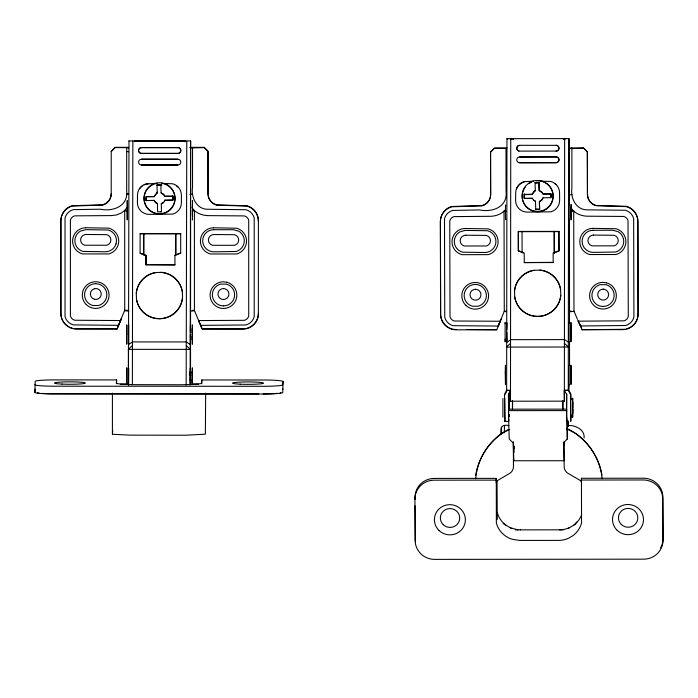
<?xml version="1.0" encoding="UTF-8"?>
<svg xmlns="http://www.w3.org/2000/svg" width="698" height="698" viewBox="0 0 698 698"><rect width="100%" height="100%" fill="white"/><g stroke="black" fill="none" stroke-linecap="round" stroke-linejoin="round"><path stroke-width="1.05" d="M127.664 206.652L124.706 210.491L124.715 310.531A7.748 0.619 0 0 0 128.545 311.072L128.816 311.081M128.65 147.357L115.1 147.304L111.2 151.475L115.074 147.618L126.696 147.627L126.67 190.414C128.58 206.05 113.355 211.895 100.189 209.208L73.316 209.644A11.726 11.692 4.4 0 0 65.027 217.907L65.036 316.622A11.735 11.692 4.4 0 0 73.325 324.893L118.52 325.338L124.733 310.226L127.743 310.531M128.982 141.171L128.441 385.069M134.644 141.685L134.784 140.909L134.793 141.694M145.018 255.136L140.115 253.252L140.106 233.69L180.686 233.708L140.106 233.69M143.5 254.334L143.526 233.743M143.963 255.416L143.971 233.751M174.936 255.285L180.677 253.034L174.936 255.285L174.954 264.865L145.987 264.847L145.969 255.276L140.115 253.252M145.987 264.847L145.969 255.276M175.826 254.342L175.844 233.751M180.695 253.269L180.686 233.708M184.987 141.711L185.127 140.935M185.136 141.711L185.144 140.926L134.793 140.917M190.624 201.164L190.624 140.935L190.144 385.087M190.327 377.505L190.388 367.82L190.414 375.751M190.362 373.194L190.38 371.449L190.327 380.009M190.432 380.009L190.441 377.496M190.537 367.846L190.545 343.878M190.554 325.364L190.615 219.373M192.255 377.505L192.255 375.001M192.264 334.569L192.273 332.065M192.395 210.299L192.456 200.614L192.491 208.597M192.378 337.073L192.36 334.377M192.508 212.803L192.491 210.098M201.809 383.83L201.809 379.965L263.765 380A19.361 1.501 0 0 1 283.013 381.509L282.751 392.529A19.361 1.501 0 0 1 263.268 394.021L54.147 393.925A19.361 1.501 0 0 1 34.9 392.416L35.162 381.387A19.361 1.501 0 0 1 54.645 379.895L116.61 379.921L116.61 383.787M505.003 417.613L504.846 421.383L504.514 394.379L506.635 390.383L506.949 138.684L512.419 138.675M508.947 409.272L508.79 401.184L508.711 408.915M523.291 252.877L518.317 250.756L518.317 231.431L558.897 231.387L558.967 250.957L554.186 252.842M518.387 251.001L518.317 231.431M553.235 262.561L524.268 262.588L524.198 253.008L518.317 250.756M558.967 250.957L558.897 231.387M510.447 401.21L564.359 401.158L564.647 138.623L510.744 138.675L510.482 401.219L510.474 390.365L506.582 390.374L507.123 390.409M563.111 138.632L568.591 138.623L568.277 390.313L570.458 394.318L570.772 421.313L570.955 415.188M186.157 385.017L186.767 141.197M190.345 332.065L190.397 324.893M190.353 375.803L190.353 374.355M192.491 211.607L192.456 219.983L192.421 211.607M192.421 208.597L192.456 204.296L192.491 207.201M192.29 332.876L192.325 324.893L192.36 332.876M192.343 378.805L192.308 383.115L192.282 380.209M192.36 335.878L192.325 344.254L192.29 335.878M508.894 408.478L508.886 405.032M564.141 442.733L564.141 445.237M564.316 444.984L564.316 442.48M570.694 376.178L570.702 374.896M570.973 210.229L571.121 219.966L571.2 213.483M571.252 214.251L571.104 204.514L571.112 216.912L571.191 214.6M571.156 377.382L570.964 365.185L570.99 384.546L571.086 376.178M572.482 405.241L572.665 413.565L572.753 410.668M572.831 410.267L572.657 401.943L572.561 404.849M501.181 434.331C500.806 428.677 500.536 423.738 508.842 425.614M508.842 402.013L508.781 401.315L508.685 408.775M570.781 207.271C573.817 213.108 580.614 215.918 586.922 216.197L623.715 216.441A6.09 6.064 13.5 0 1 628.025 220.725L628.27 316.543A6.09 6.073 13.5 0 1 623.977 320.836L578.014 321.176L580.448 325.975L625.626 325.504A11.735 11.692 13.5 0 0 633.906 317.224L633.653 218.5A11.726 11.692 13.5 0 0 625.338 210.246L587.454 209.854C575.998 210.046 570.336 198.04 571.898 188.006L571.889 147.95L583.502 147.932L587.384 151.789L587.489 194.262A11.622 11.578 13.5 0 0 596.127 205.439L626.376 206.311A15.487 15.443 13.5 0 1 637.893 221.222L638.129 313.882A15.487 15.443 13.5 0 1 626.682 328.81M126.835 384.301L126.8 367.776L126.748 384.301M132.856 141.171L132.367 384.65L178.348 384.755A23.845 1.85 0 0 0 188.495 384.589L192.962 384.38A23.845 1.85 0 0 0 201.53 383.385L201.809 379.965M190.353 374.398L190.38 371.493M190.423 384.345L190.414 377.304M190.406 381.413L190.414 380.209M200.343 323.444L200.736 325.373L245.923 324.963A11.735 11.692 4.4 0 0 254.22 316.691L254.212 217.985A11.726 11.692 4.4 0 0 245.914 209.714L208.021 209.269C196.574 209.452 190.929 197.429 192.517 187.404L192.552 147.348L204.174 147.339L208.039 151.204L208.048 193.669A11.622 11.578 4.4 0 0 216.659 204.863L246.909 205.779A15.487 15.443 4.4 0 1 258.391 220.699L258.373 313.672A15.487 15.443 4.4 0 1 242.887 329.107L202.228 329.09L198.441 320.574L244.405 320.312A6.09 6.073 4.4 0 0 248.715 316.019L248.706 220.21A6.09 6.073 4.4 0 0 244.405 215.918L207.603 215.621C201.687 215.307 195.196 212.899 192.063 207.594M192.482 213.003L192.456 215.909L192.421 213.012M192.29 331.471L192.325 328.566L192.36 331.471M192.282 374.398L192.316 371.493L192.343 374.398M192.351 337.282L192.325 340.188L192.29 337.282M192.351 384.345L192.316 367.82L192.343 375.803M508.886 409.473L508.894 408.033M506.861 329.674L507.088 322.842M512.428 400.661L512.411 409.229M514.068 446.127L513.99 452.461M562.771 400.643L562.745 409.211M570.694 376.388L570.624 380.279M570.868 373.16L570.973 368.858L571.069 371.772M572.552 406.245L572.648 398.069L572.84 407.763M572.761 409.264L572.665 417.439L572.482 407.745M172.921 199.925L172.807 196.094L164.937 196.26L172.825 196.356L172.982 198.058M508.624 419.175L509.226 439.051L513.239 442.994L513.868 460.759L564.211 460.741L563.565 442.672L567.308 439.033L567.387 424.96A65.909 1.256 90 0 1 567.334 421.749M504.296 432.76L504.506 425.859M190.345 378.761L190.336 384.345M508.894 416.741L508.921 414.507M513.972 446.179L513.894 448.718L513.815 446.406M571.034 209.95L571.104 207.638L571.2 212.279M569.367 384.45L568.844 390.348L570.99 394.344L570.99 399.78M571.077 377.583L570.981 380.48L570.868 374.66M128.746 368.108L128.676 384.301M566.776 421.086L566.567 409.141L508.493 409.168L508.589 421.121M475.687 478.802C477.179 458.542 489.935 438.972 508.092 429.715M505.256 339.045L505.125 341.872L505.099 322.511L505.204 323.811M512.602 402.17L512.559 408.897M562.937 402.153L562.893 408.932M570.851 414.612L570.728 417.439L570.711 398.078L570.807 399.378M501.269 434.531L501.339 427.089M513.859 447.095L513.78 448.683L513.693 446.013M566.671 421.103L566.567 409.141M524.224 196.33L524.277 198.267L532.312 198.354L524.407 198.537L524.224 193.704M551.045 197.613L550.853 193.782L542.983 193.965L550.949 194.053L551.15 194.951M145.865 200.239L145.865 198.947M190.406 343.922L190.336 334.569M505.692 219.006C505.404 224.093 505.361 200.518 505.684 205.596M128.729 324.867L128.711 343.896M190.537 200.614L190.502 219.652M112.71 430.448L112.413 434.139L112.936 434.296L129.706 435.133L185.825 435.229L205.36 434.182L205.657 393.149M566.793 394.108L566.619 409.211M117.028 329.055L121.373 318.602L117.028 329.055L76.361 329.037A15.487 15.443 4.4 0 1 60.874 313.585L60.866 220.934A15.487 15.443 4.4 0 1 72.348 206.023L102.597 205.125A11.622 11.578 4.4 0 0 111.209 193.948L111.226 151.161M258.365 221.013A15.487 15.443 4.4 0 0 246.883 206.093L216.633 205.177A11.622 11.578 4.4 0 1 208.021 193.983L208.021 151.518L204.174 147.339M190.502 311.099A7.748 0.619 0 0 0 194.419 310.558L202.228 329.09M34.9 392.416L35.162 389.109M116.61 379.921L116.339 383.342A23.845 1.85 0 0 0 131.599 384.642L132.367 384.65M283.013 381.509L282.751 384.807A19.361 1.501 0 0 1 263.268 386.299L54.147 386.203A19.361 1.501 0 0 1 34.9 384.694M660.561 547.965A19.361 18.855 4.6 0 0 663.1 538.533L662.873 497.046A19.361 18.855 4.6 0 0 643.408 478.209L581.46 478.27L581.547 522.985A23.845 23.217 4.6 0 1 573.137 535.523L568.696 538.184A23.845 23.217 4.6 0 1 558.575 540.4L519.539 540.435L511.826 539.196A23.845 23.217 4.6 0 1 496.365 523.064L496.278 478.357L434.322 478.418A19.361 18.855 4.6 0 0 415.066 497.299L415.074 499.428M520.394 529.869L520.438 529.346M568.041 425.85L568.434 421.042L568.469 426.548M504.794 421.374L508.72 421.374L508.397 394.379L510.526 390.374L506.635 390.383M508.781 393.576L508.537 409.237M173.043 198.799L172.886 199.96L164.937 200.134L163.698 202.237L161.299 203.72L161.491 211.808L157.617 211.843L157.416 203.589L154.537 201.233L155.514 202.682L157.416 203.589M569.228 219.713L569.21 204.75M569.106 384.223L569.088 365.516M507.114 341.54L506.861 332.178M504.776 398.139L504.846 417.177M502.909 417.177L502.892 398.479M146.17 196.932L146.275 200.806L146.118 196.67L153.996 196.504C158.847 190.694 158.385 190.816 154.022 196.766L146.118 196.67M498.25 326.062L501.007 319.309L498.25 326.062L453.063 325.669A11.735 11.692 13.5 0 1 444.748 317.416L444.495 218.692A11.726 11.692 13.5 0 1 452.766 210.412L479.631 209.941C492.805 212.611 508.013 206.748 506.067 191.112L505.989 148.316L494.367 148.325L490.511 152.19L490.615 194.663A11.622 11.578 13.5 0 1 482.039 205.858L451.789 206.8A15.487 15.443 13.5 0 0 440.351 221.72L440.586 314.388A15.487 15.443 13.5 0 0 456.108 329.814L496.767 329.779L504.279 311.229A7.748 0.611 -0.1 0 0 506.443 311.666M490.511 152.19L494.446 148.02L507.062 148.02M496.767 329.779L466.883 329.5M580.029 324.046L581.949 329.692L622.607 329.648A15.487 15.443 13.5 0 0 638.051 314.187L637.824 221.528A15.487 15.443 13.5 0 0 626.307 206.617L596.057 205.744A11.622 11.578 13.5 0 1 587.419 194.568L587.306 152.094L583.502 147.932M569.969 311.692A7.748 0.611 -0.1 0 0 573.974 311.16L577.429 319.239M580.448 325.975L577.874 320.155M581.949 329.692L622.677 329.343A15.487 15.443 13.5 0 0 624.701 329.212M532.146 194.489C533.132 190.973 538.411 187.212 532.146 194.489L524.294 194.672M550.931 197.647L542.992 197.831L541.753 199.933L539.353 201.425L539.624 209.513L538.891 209.679M164.623 201.277L164.937 200.134M505.064 394.414L507.193 390.409M510.639 391.203L508.929 394.405L508.947 407.449M568.006 528.587L574.009 524.992L577.159 521.694M510.491 343.285L506.521 347.081L568.346 347.019L564.368 343.233M132.367 345.554L128.388 349.349L128.415 385.069M500.283 321.255L454.328 321.01A6.09 6.073 13.5 0 1 450.009 316.718L449.765 220.908A6.09 6.064 13.5 0 1 454.058 216.616L490.851 216.293C496.217 216.083 501.469 213.981 505.212 210.081M163.725 202.499L161.299 203.72M126.713 210.491L124.706 210.491L121.635 212.838L116.575 214.923L111.514 215.586L74.712 215.848A6.09 6.073 4.4 0 0 70.411 220.14L70.419 315.941A6.09 6.073 4.4 0 0 74.73 320.242L120.693 320.548M506.87 342.343L510.709 339.664L564.603 339.612L568.591 342.282M574.009 524.992L575.763 523.98M280.177 392.878L280.814 392.52M509.191 429.558L501.967 433.362A65.839 64.103 4.6 0 0 475.757 475.164M539.528 209.243L535.654 209.287L539.624 209.513L539.449 201.696L541.857 200.204L542.992 197.831M558.889 250.713L553.165 252.981L553.156 262.317L524.268 262.588M148.081 183.906L146.091 184.22A11.543 11.517 -5.7 0 0 144.198 184.909M190.641 147.915L204.148 147.653M189.812 194.349L192.535 193.974M568.922 148.639L583.423 148.238M569.149 194.951L571.924 194.585M94.413 288.702L96.15 288.571A5.444 5.427 4.4 0 1 101.236 293.989A5.444 5.427 4.4 0 1 96.15 299.407L94.413 299.276M535.165 182.998L538.935 182.544L535.061 182.684L539.03 182.815L539.205 190.633L542.616 193.18M570.484 311.011L571.104 310.95M160.697 211.599L161.491 211.808M189.804 147.435L192.552 147.348M569.123 148.037L571.889 147.95M157.216 193.215L157.024 184.97L161.814 184.935M164.492 195.475L161.081 192.918L160.889 184.839L156.588 185.267M127.027 383.9L122.839 384.066A65.839 5.104 0 0 0 120.553 384.197M159.432 272.534L161.666 272.456M192.308 310.296L193.233 310.261M524.277 198.267L524.172 194.402L532.042 194.219M154.563 201.495L154.153 200.37L146.222 200.535L146.17 198.607M152.208 200.675L154.153 200.37M164.964 200.396L172.912 200.23M263.146 393.873L267.788 393.829A17.406 1.352 0 0 0 277.586 393.306M506.294 311.229L504.279 311.229L504.026 211.18L506.033 211.18M496.13 480.119L434.182 480.18A19.361 18.855 4.6 0 0 414.926 499.061L415.153 540.54A19.361 18.855 4.6 0 0 434.61 559.377L643.704 559.168A19.361 18.855 4.6 0 0 662.96 540.296L662.734 498.808A19.361 18.855 4.6 0 0 643.268 479.971L581.312 480.032M128.737 140.909L190.388 140.935M134.766 141.153L185.127 141.057M519.67 156.98L556.062 156.945A2.905 2.897 -17 0 1 558.967 159.842A2.905 2.897 -17 0 1 556.062 162.739L519.67 162.782A2.905 2.897 -17 0 1 516.764 159.886A2.905 2.897 -17 0 1 519.67 156.98L556.044 156.867A2.905 2.897 -17 0 1 558.95 159.763A2.905 2.897 -17 0 1 556.044 162.669L519.644 162.704M141.476 159.161L177.877 159.179M141.467 164.955L177.877 164.972A2.905 2.897 -5.7 0 0 180.791 162.145A2.905 2.897 -5.7 0 0 177.885 159.249L141.485 159.231A2.905 2.897 -5.7 0 0 138.579 162.128A2.905 2.897 -5.7 0 0 141.476 165.033L177.877 165.042M533.604 181.166L524.242 181.646A11.543 11.517 -17 0 0 515.691 192.779L515.613 200.509A11.613 11.596 -17 0 0 527.226 212.096L550.897 211.817A11.761 11.735 -17 0 0 559.613 200.466L559.56 192.735A11.7 11.683 -17 0 0 550.888 181.463L541.029 181.166M156.483 183.443L146.065 183.906A11.543 11.517 -5.7 0 0 137.497 195.03L137.419 202.76A11.613 11.596 -5.7 0 0 149.023 214.365L172.694 214.112A11.761 11.735 -5.7 0 0 181.419 202.778L181.375 195.047A11.7 11.683 -5.7 0 0 172.703 183.766L161.788 183.443M571.706 211.11L573.712 211.11L573.974 311.16M518.387 231.675L558.967 231.631M145.961 264.612L174.954 264.865M117.055 328.741L76.387 328.723A15.487 15.443 4.4 0 1 74.363 328.592M202.246 328.775L242.913 328.793A15.487 15.443 4.4 0 0 245.94 328.496M190.362 372.4L192.29 372.4M568.844 390.348L564.228 390.313L564.359 401.158M568.32 390.313L564.429 390.322L566.567 394.326L566.61 412.134M258.801 393.873L49.654 393.724A17.406 1.352 0 0 1 41.88 393.367M508.449 410.616L566.532 410.599M567.631 425.553C575.039 424.89 584.915 429.314 584.113 438.056M515.394 529.878L563.426 529.826M538.76 209.304L535.759 209.557L535.479 201.294L533.542 200.125L535.479 201.294M192.395 210.517L194.41 210.517L194.419 310.558M192.081 383.935L196.155 384.101A65.839 5.104 0 0 1 198.415 384.24M568.591 138.623L569.332 138.666L569.463 142.54L569.472 205.325M564.752 138.632L565.502 138.928M513.571 138.728L513.047 138.693L513.187 139.478M510.849 138.684L511.599 138.989M506.949 138.684L507.725 138.989M566.898 421.313L566.785 420.65M126.862 310.27L127.647 310.313M128.467 194.184L126.696 193.948L128.476 194.358M126.696 151.483L128.537 151.745M126.696 147.627L128.694 147.924M160.915 185.11L157.024 184.97M518.038 529.878L510.229 527.714L503.118 523.535M538.935 182.544L539.109 190.353L541.569 191.732L543.088 194.236M550.923 194.768L551.097 196.487M566.951 428.485C586.329 437.402 600.332 457.478 602.121 478.68M566.724 428.825L575.274 433.292A65.839 64.103 4.6 0 1 601.946 475.033M172.86 197.072L173.069 199.061M510.229 527.714L511.791 528.656M124.706 210.491L124.951 210.656A7.748 0.619 0 0 0 126.931 210.936M190.266 344.611L186.34 341.941L132.428 341.915L128.537 344.585L128.388 349.349L190.222 349.375L186.253 345.58M504.026 211.18L504.244 211.337A7.748 0.611 -0.1 0 0 504.986 211.485M533.638 200.396L532.208 198.084M164.955 196.531L163.524 194.027L161.081 192.918M580.527 325.669L581.643 328.453M550.862 193.817L551.036 194.986M569.062 322.773L569.036 341.811M172.807 196.19L172.912 197.298M172.764 195.545L172.825 196.356M508.842 393.942L509.034 403.261A65.909 1.256 90 0 0 509.086 409.176M570.615 369.12L570.694 373.177M567.308 439.033L566.689 417.884M535.061 182.684L535.34 190.938M508.572 414.211L508.615 416.959M581.46 478.27L581.486 482.728L581.181 481.323L580.09 480.364L568.172 473.427A8.21 7.992 4.6 0 1 564.15 466.578L564.01 441.694M513.318 441.747L513.458 466.622A8.21 7.992 4.6 0 1 509.514 473.48L497.665 480.442L496.583 481.411L496.295 482.807L496.278 478.357M497.046 480.425L497.264 519.6M415.109 505.806L415.293 538.777A19.361 18.855 4.6 0 0 415.546 541.735M192.264 384.345L192.273 378.813M571.156 372.374L571.165 374.878M570.694 373.386L570.702 374.678M554.256 231.378L554.299 253.008M522.043 231.291L522.095 252.955M490.581 151.885L490.694 194.358A11.622 11.578 13.5 0 1 482.109 205.552L451.868 206.486A15.487 15.443 13.5 0 0 440.421 221.414L440.656 314.083A15.487 15.443 13.5 0 0 448.43 327.449M569.489 219.251L569.516 323.095M569.533 341.61L569.559 365.578M563.696 138.658L563.487 139.426M563.522 138.649L563.661 139.434M513.501 138.719L513.571 139.495M513.362 138.71L513.466 139.495M513.222 138.701L513.327 139.487M192.517 207.795L192.517 210.299M192.421 210.107L192.404 212.803M192.386 332.065L192.386 334.569M192.369 374.992L192.369 377.496M192.29 334.377L192.264 337.082M192.273 377.304L192.255 380.009M127.298 210.273L127.245 200.588L127.237 219.957L127.184 210.273M126.862 334.543L126.8 324.867L126.792 344.227L126.739 334.543M175.713 233.717L175.713 255.372M112.413 393.122L112.413 434.139M94.387 299.233A5.444 5.427 4.4 0 1 94.387 288.745M139.617 188.739A11.543 11.517 -5.7 0 1 142.462 185.904M136.293 293.308A23.235 23.191 -5.7 0 1 155.602 272.665M162.66 272.578A23.235 23.191 -5.7 0 1 182.335 291.729M182.536 297.653A23.235 23.191 -5.7 0 1 136.485 299.241M111.235 193.634A11.622 11.578 4.4 0 1 102.623 204.819L72.365 205.709A15.487 15.443 4.4 0 0 60.892 220.62L60.901 313.28A15.487 15.443 4.4 0 0 62.968 321.001M194.41 210.517A7.748 0.619 0 0 1 192.107 210.953M72.383 328.2A15.487 15.443 4.4 0 1 69.53 327.126M68.64 326.655A15.487 15.443 4.4 0 1 63.509 321.857M258.4 313.358A15.487 15.443 4.4 0 1 250.661 326.725M249.771 327.205A15.487 15.443 4.4 0 1 246.918 328.269M176.419 185.79A11.7 11.683 -5.7 0 1 177.981 187.099M282.385 388.838A19.361 1.501 0 0 1 283.013 389.231M39.132 393.087A17.406 1.352 0 0 1 37.422 392.765M162.206 183.347A15.487 15.478 -5.3 0 1 174.509 202.577A15.487 15.478 -5.3 0 1 154.258 213.143A15.487 15.478 -5.3 0 1 145.489 192.072M145.943 191.173A15.487 15.478 -5.3 0 1 154.223 184.063M155.174 183.749A15.487 15.478 -5.3 0 1 157.163 183.304M581.626 514.845A23.845 23.217 4.6 0 1 575.955 523.291M569.551 527.618A23.845 23.217 4.6 0 1 559.43 529.834M513.702 460.514A8.21 7.992 4.6 0 1 513.44 461.151M505.78 525.027A23.845 23.217 4.6 0 1 497.22 512.506M509.174 416.61A65.909 1.256 90 0 1 509.156 414.804M556.044 145.271A2.905 2.897 -17 0 1 558.95 148.168A2.905 2.897 -17 0 1 556.062 151.143M514.539 291.057A23.235 23.182 -17 0 1 533.839 270.388M560.581 289.408A23.235 23.182 -17 0 0 539.894 270.17L533.795 270.266A23.235 23.182 -17 0 0 514.505 290.935L514.749 297.104A23.235 23.182 -17 0 0 560.791 295.455L560.546 289.286A23.235 23.182 -17 0 0 539.859 270.047M560.756 295.333A23.235 23.182 -17 0 1 514.714 296.982M516.485 189.158A11.543 11.517 -17 0 1 519.172 184.953M519.905 184.272A11.543 11.517 -17 0 1 524.338 181.96M518.919 151.082A2.905 2.897 -17 0 1 519.67 145.385M554.666 183.487A11.7 11.683 -17 0 1 556.227 184.796M456.187 329.508A15.487 15.443 13.5 0 1 453.159 329.212M452.173 328.985A15.487 15.443 13.5 0 1 449.329 327.92M573.712 211.11A7.748 0.611 -0.1 0 1 571.348 211.546M545.112 182.719A15.487 15.469 -20.3 0 1 552.022 202.184A15.487 15.469 -20.3 0 1 533.394 211.18A15.487 15.469 -20.3 0 1 522.436 193.669M522.645 192.683A15.487 15.469 -20.3 0 1 525.184 187.195M528.787 183.661A15.487 15.469 -20.3 0 1 531.431 182.161M536.308 180.895A15.487 15.469 -20.3 0 1 540.348 181.061M541.343 181.262A15.487 15.469 -20.3 0 1 544.213 182.265M505.282 372.418L505.483 384.615L505.457 365.255L505.282 372.418M570.781 329.604L570.964 341.802L570.938 322.441L570.781 329.604M570.842 330.66C570.955 354.741 571.217 313.123 570.842 330.66M495.467 244.562C494.193 249.099 489.778 252.484 485.058 252.493L462.6 252.196A11.133 11.089 13.6 0 1 459.869 231.876L465.208 230.41L487.666 230.733A11.133 11.098 13.3 0 1 495.571 244.317L495.467 244.562M116.016 243.855C114.725 248.392 110.301 251.769 105.581 251.769L83.123 251.437A11.133 11.089 4.5 0 1 80.436 231.117L85.784 229.659L108.242 230.017A11.133 11.098 4.8 0 1 116.121 243.611L116.016 243.855M603.212 306.448L600.193 306.108A11.133 11.098 13.4 0 1 600.14 284.671L605.899 284.662A11.133 11.098 13.4 0 1 605.951 306.099L603.212 306.448M223.622 305.881L220.603 305.541A11.133 11.098 4.2 0 1 220.603 284.103L226.361 284.103A11.133 11.098 4.2 0 1 226.37 305.541L223.622 305.881M475.242 284.418L472.363 284.801A11.133 11.098 13.6 0 0 472.415 306.23L478.182 306.23A11.133 11.098 13.6 0 0 478.121 284.793L475.242 284.418M95.687 283.676L92.808 284.051A11.133 11.098 4.5 0 0 92.808 305.488L98.575 305.488A11.133 11.098 4.5 0 0 98.566 284.051L95.687 283.676M464.981 228.49L461.884 228.9A13.384 13.341 13.5 0 0 461.954 254.674L488.234 254.648A13.384 13.341 13.5 0 0 488.172 228.874L464.981 228.49M465.775 235.217L464.205 235.427A5.488 5.471 13.5 0 0 464.231 246.001L486.436 245.975A5.488 5.471 13.5 0 0 486.41 235.401L465.775 235.217M592.759 228.359L589.662 228.769A13.384 13.341 13.5 0 0 589.723 254.543L616.011 254.517A13.384 13.341 13.5 0 0 615.95 228.743L592.759 228.359M592.986 230.279L590.325 230.628A11.133 11.098 13.8 0 0 582.49 244.23C583.772 248.854 588.205 252.397 593.038 252.379L615.496 252.039A11.133 11.089 13.4 0 0 618.131 231.71L612.783 230.261L592.986 230.279M593.544 235.086L591.983 235.296A5.488 5.471 13.5 0 0 592.009 245.871L614.205 245.844A5.488 5.471 13.5 0 0 614.179 235.27L593.544 235.086M475.486 289.277L474.108 289.461A5.444 5.427 13.5 0 0 474.099 299.992L475.87 300.166A5.444 5.427 13.5 0 0 480.948 294.739A5.444 5.427 13.5 0 0 475.844 289.33L475.486 289.277M603.177 289.147L602.81 289.199A5.444 5.427 13.5 0 0 597.741 294.617A5.444 5.427 13.5 0 0 602.845 300.035L604.581 299.904A5.488 5.471 13.5 0 0 604.555 289.33L603.177 289.147M85.61 227.74L82.512 228.15A13.384 13.341 4.4 0 0 82.512 253.915L108.809 253.932A13.384 13.341 4.4 0 0 108.809 228.159L85.61 227.74M86.212 234.458L84.641 234.659A5.488 5.471 4.4 0 0 84.641 245.234L106.846 245.242A5.488 5.471 4.4 0 0 106.846 234.668L86.212 234.458M213.405 227.792L210.307 228.202A13.384 13.341 4.4 0 0 210.316 253.967L236.605 253.985A13.384 13.341 4.4 0 0 236.605 228.211L213.405 227.792M213.579 229.712L210.918 230.061A11.133 11.098 4.7 0 0 203.048 243.646C204.322 248.27 208.746 251.821 213.588 251.812L236.046 251.498A11.133 11.089 4.5 0 0 238.725 231.178L233.385 229.721L213.579 229.712M214.007 234.511L212.436 234.711A5.488 5.471 4.4 0 0 212.436 245.286L234.641 245.295A5.488 5.471 4.4 0 0 234.641 234.72L214.007 234.511M223.5 288.579L223.142 288.623A5.488 5.471 4.4 0 0 217.968 294.041A5.488 5.471 4.4 0 0 223.098 299.503L224.887 299.329A5.488 5.471 4.4 0 0 224.878 288.754L223.5 288.579M161.648 272.342L155.593 272.552A23.235 23.191 -5.7 0 0 136.276 293.186L136.494 299.363A23.235 23.191 -5.7 0 0 182.544 297.776L182.326 291.607A23.235 23.191 -5.7 0 0 161.648 272.342M556.07 145.35L519.644 145.315A2.905 2.897 -17 0 0 516.747 148.212A2.905 2.897 -17 0 0 519.644 151.108L556.044 151.073A2.905 2.897 -17 0 0 558.95 148.168A2.905 2.897 -17 0 0 556.07 145.35M177.885 147.575L141.485 147.566A2.905 2.897 -5.7 0 0 138.579 150.463A2.905 2.897 -5.7 0 0 141.485 153.438L177.894 153.447A2.905 2.897 -5.7 0 0 180.799 150.55A2.905 2.897 -5.7 0 0 177.885 147.575M177.894 147.653L141.493 147.636A2.905 2.897 -5.7 0 0 138.588 150.532A2.905 2.897 -5.7 0 0 141.476 153.359L177.885 153.377A2.905 2.897 -5.7 0 0 180.791 150.48A2.905 2.897 -5.7 0 0 177.894 147.653M606.405 282.803L602.941 282.35A13.384 13.341 13.5 0 0 590.857 301.344A13.384 13.341 13.5 0 0 613.245 304.258A13.384 13.341 13.5 0 0 606.405 282.803M226.929 282.245L223.465 281.791A13.384 13.341 4.4 0 0 211.337 300.768A13.384 13.341 4.4 0 0 233.717 303.709A13.384 13.341 4.4 0 0 226.929 282.245M554.413 253.008L554.36 231.378L554.36 253.008M86.203 304.511A13.384 13.341 4.4 0 0 108.591 298.535A13.384 13.341 4.4 0 0 92.197 282.193A13.384 13.341 4.4 0 0 86.203 304.511M62.061 384.092A15.487 1.204 0 0 0 85.374 383.062A15.487 1.204 0 0 0 62.227 382.015A15.487 1.204 0 0 0 62.061 384.092M240.199 384.179A15.487 1.204 0 0 0 263.521 383.15A15.487 1.204 0 0 0 240.365 382.094A15.487 1.204 0 0 0 240.199 384.179M152.975 212.262A15.487 15.478 -5.3 0 0 174.936 196.845A15.487 15.478 -5.3 0 0 150.602 185.563A15.487 15.478 -5.3 0 0 152.975 212.262M621.333 524.495A9.685 9.423 4.6 0 0 637.501 520.254A9.685 9.423 4.6 0 0 625.582 508.72A9.685 9.423 4.6 0 0 621.333 524.495M617.102 530.262A15.487 15.086 4.6 0 0 642.98 523.474A15.487 15.086 4.6 0 0 623.907 505.02A15.487 15.086 4.6 0 0 617.102 530.262M443.221 524.678A9.685 9.423 4.6 0 0 459.389 520.438A9.685 9.423 4.6 0 0 447.47 508.903A9.685 9.423 4.6 0 0 443.221 524.678M438.99 530.445A15.487 15.086 4.6 0 0 464.868 523.657A15.487 15.086 4.6 0 0 445.795 505.195A15.487 15.086 4.6 0 0 438.99 530.445M465.758 305.262A13.384 13.341 13.5 0 0 488.129 299.259A13.384 13.341 13.5 0 0 471.7 282.934A13.384 13.341 13.5 0 0 465.758 305.262M534.904 211.171A15.487 15.469 -20.3 0 0 552.101 190.589A15.487 15.469 -20.3 0 0 525.673 186.017A15.487 15.469 -20.3 0 0 534.904 211.171"/></g></svg>
